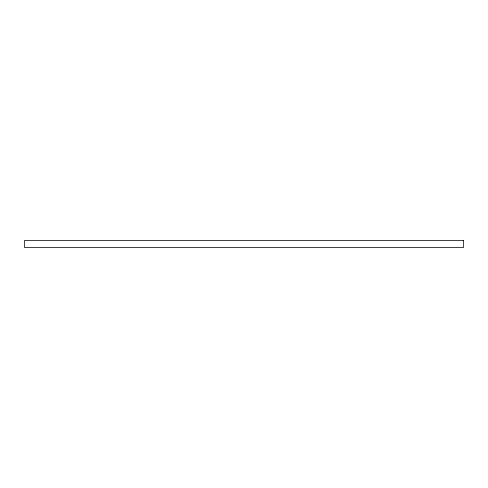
<?xml version="1.0" encoding="UTF-8"?>
<svg xmlns="http://www.w3.org/2000/svg" width="488" height="488" viewBox="0 0 488 488"><rect width="100%" height="100%" fill="white"/><g stroke="black" fill="none" stroke-linecap="round" stroke-linejoin="round"><path stroke-width="0.73" d="M463.6 240.572L24.4 240.572L24.4 247.428L463.6 247.428L463.6 240.572"/></g></svg>
